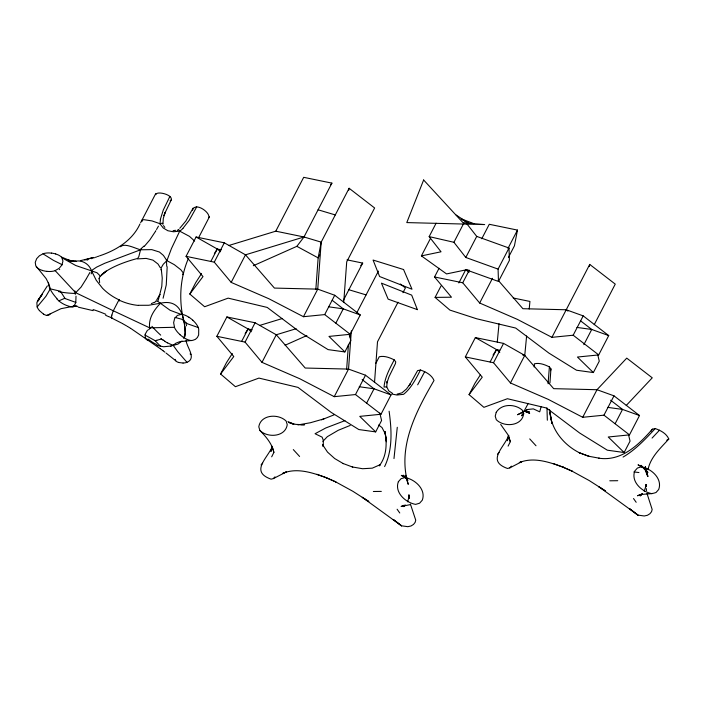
<?xml version="1.0" encoding="UTF-8"?>
<svg xmlns="http://www.w3.org/2000/svg" width="704" height="704" viewBox="0 0 704 704"><rect width="100%" height="100%" fill="white"/><g stroke="black" fill="none" stroke-linecap="round" stroke-linejoin="round"><path stroke-width="1.06" d="M409.367 498.054L409.376 495.088L407.686 501.838M323.25 446.222L323.321 440.334L322.124 437.149L315.058 433.726L325.794 427.97L344.96 420.631M48.25 282.568C48.849 288.842 53.099 294.351 57.218 298.927M646.254 486.649L646.342 484.713L644.23 491.225M99.176 278.846L99.651 282.603M111.399 317.53L111.874 315.102M119.425 300.555L119.39 300.96M548.064 383.742L549.402 366.898C544.861 364.663 539.519 362.542 534.415 363.81L534.16 366.978M549.956 382.897L550.933 368.905L549.402 366.898M315.823 289.573L318.146 257.875L321.191 242.132L349.114 188.276L374.625 207.979L346.711 261.835L343.746 302.28M346.614 369.53L348.454 344.388M351.34 330.836L348.533 369.09L334.242 396.669L299.675 378.699L261.985 362.349L245.062 342.109L216.858 336.292L226.882 316.958L255.086 322.766L276.276 334.778L305.202 368.034L348.533 369.09L365.517 375.214L391.028 394.918L381.005 414.251L359.762 416.372L375.672 431.895L381.577 420.499L379.826 413.098M374.537 382.237L377.502 341.792L398.015 302.218M392.506 393.334L388.775 390.87L386.734 386.848L387.165 381.383L386.918 382.941L388.969 376.816L395.41 363.66L395.754 361.874L394.222 359.867C389.682 357.632 384.34 355.511 379.236 356.778L375.786 363.449M162.897 224.154L162.254 223.159L159.72 223.89M497.27 342.038L499.03 323.69M628.549 434.782L630.054 441.126L624.149 452.522L607.314 450.182L579.674 433.03L546.471 408.012L507.408 398.719L483.894 407.334L469.066 394.636L482.249 377.168L465.326 356.919L475.358 337.586L503.562 343.394L524.753 355.406L553.678 388.661L597.01 389.717L613.985 395.842L639.505 415.536L629.482 434.878L603.962 415.175L582.718 417.296L548.152 399.326L510.462 382.976L524.753 355.406L526.618 335.975M529.206 308.994L529.936 301.444L513.216 297.994M393.985 458.568L397.276 427.284M208.798 217.554C210.452 212.326 194.832 201.485 192.544 210.25M147.532 330.114L145.13 334.312L145.385 337.806M162.976 223.872L163.284 218.495L165.255 212.344L164.903 213.145L171.204 200.006C173.237 194.542 156.191 190.634 155.927 194.647M141.187 249.251L140.536 249.797L138.82 256.617L137.394 258.896L146.194 258.403L152.953 260.137L158.004 264.009L160.327 267.758M50.67 313.491L49.13 314.952L47.036 315.374L61.019 308.678L73.902 306.161L75.786 302.711L76.006 296.146M160.301 219.525L163.266 210.082L169.91 196.363M348.7 190.379L349.114 188.276M349.342 335.729L349.747 333.634M481.765 238.762L489.271 224.286L517.475 230.094L514.43 245.837L508.429 257.418M550.59 370.691L550.933 368.905M589.327 266.508L589.732 264.414L615.252 284.117L594.246 324.641M647.222 472.833L646.712 474.839L645.304 466.611L647.953 476.546L645.515 470.351L641.01 465.318L647.909 472.463L643.474 467.896L638.026 464.851L642.013 466.708M647.979 469.823C650.373 457.23 660.554 448.149 668.8 439.032C666.512 433.532 660.634 430.408 655.239 428.569L652.379 429.176C638.774 444.761 621.403 461.657 598.805 458.181L599.254 458.198L588.685 456.245L579.304 452.734L579.744 452.936C564.142 445.218 551.452 430.074 549.912 412.35L551.918 423.447M272.131 447.128C266.385 459.202 250.439 471.847 271.075 479.169L273.39 478.579L286.317 471.935L282.876 473.29C297.22 467.386 312.866 472.859 326.638 477.849L316.879 474.276M508.807 435.424C503.809 447.911 486.226 460.918 507.496 468.477L509.802 467.887L521.796 461.674M508.526 436.489L507.399 440.713L508.49 435.574L510.294 441.707L508.094 446.116M541.147 406.63L539.713 411.831L533.342 408.883L527.393 409.517L517.546 414.753L523.31 412.051M154.783 302.368L155.804 301.048L157.696 301.312L170.148 310.297L181.201 314.406L177.399 315.41L174.671 318.384L173.633 322.67L174.513 327.298L149.662 327.835L113.309 310.781L75.671 292.697L55.132 270.6L59.18 268.321L62.005 264.88L62.946 261.061L61.82 257.708L75.715 265.496L97.002 272.747L99.757 275.458L99.801 277.015L98.912 278.626M271.938 448.316L270.987 451.414L272.07 446.274L273.882 452.408L271.674 456.817M177.241 230.525L178.526 229.425L179.696 231.15L189.455 236.35L194.638 241.032M113.309 310.781L118.941 299.913M163.099 298.25L166.267 284.926L167.182 266.728M384.613 466.576C392.894 449.451 391.626 429.554 389.11 411.215M62.234 264.73L53.566 260.418L43.014 253.836L39.415 255.763L36.67 258.658L35.253 262.337L35.737 265.707L46.121 278.608L48.822 283.818L50.301 288.86L45.936 296.287L37.154 306.909L36.854 302.606L39.054 299.71M188.364 258.526C179.608 278.995 178.534 302.35 184.536 323.726M183.744 338.325L185.222 332.886L185.002 326.374M155.804 193.45L140.624 222.728M196.742 206.826L189.297 220.194L182.89 228.395M344.881 351.938L328.055 349.606L300.406 332.455L267.212 307.428L228.149 298.135L204.635 306.75L189.807 294.052L202.99 276.584L186.067 256.344L196.09 237.002L224.303 242.81L245.485 254.822L274.419 288.077L317.75 289.142L334.726 295.258L360.246 314.961L350.222 334.294L328.97 336.415L344.881 351.938L350.794 340.542L349.29 334.198M198.686 237.547L209.502 216.682M189.807 294.052L195.712 282.656L201.546 273.566M210.874 261.369L217.281 249.014L221.461 249.876M350.222 334.294L324.702 314.591L303.45 316.712L268.893 298.751L231.194 282.401L214.271 262.152L224.303 242.81M231.194 282.401L245.485 254.822L303.987 236.984L321.191 242.132L317.75 289.142L303.45 316.712M228.774 245.511L275.783 231.176L303.697 177.32L331.91 183.128L303.987 236.984L296.859 246.33L253.326 265.716M375.672 431.895L358.838 429.554L331.197 412.403L297.994 387.385L258.94 378.092L235.418 386.707L220.59 374.009L226.494 362.613L232.329 353.514M241.666 341.326L248.072 328.97L252.243 329.824M245.062 342.109L255.086 322.766M261.985 362.349L276.276 334.778L296.12 328.724M319.66 254.962L318.146 257.875L296.859 246.33M324.702 314.591L334.726 295.258M343.332 300.432L362.692 263.085L347.019 259.855M335.87 323.101L343.262 308.845L332.209 300.3M356.514 313.35L378.418 271.093M349.439 336.855L350.442 334.91M430.346 238.656L421.406 255.895L441.03 251.794L429.158 236.614L436.102 223.203M402.943 292.697L405.416 287.936L400.312 283.994M334.242 396.669L355.485 394.548L365.517 375.214M366.661 403.058L374.053 388.793L362.146 379.606M441.003 286.009L435.09 297.405L451.466 297.211L434.544 276.971L439.058 268.268M421.406 255.895L446.565 273.926L466.189 269.826L498.476 281.459L498.08 269.104L465.793 257.47L453.922 242.29L463.848 223.133M394.222 359.867C389.77 368.474 384.868 377.23 384.023 387.068L386.734 386.848M465.793 257.47L476.722 236.403L466.822 223.749M458.858 282.946L465.758 269.641L468.89 270.283M498.194 280.315L522.896 308.704L566.227 309.769L583.202 315.885L608.722 335.588L598.699 354.922L573.179 335.218L551.927 337.339L517.37 319.378L479.67 303.019L462.748 282.779L469.269 270.213M405.601 477.409L401.315 475.376L406.71 478.386L403.181 475.182L407.915 480.357L405.46 475.306L408.258 484.343C397.056 447.286 415.967 411.585 434.016 380.468C431.728 374.968 425.85 371.844 420.464 370.005C415.95 378.787 411.409 387.957 403.594 394.319L396.95 395.023L391.926 394.046M424.732 371.606L417.666 384.815M479.67 303.019L492.483 278.3M507.971 248.433L517.475 230.094M498.08 269.104L509.01 248.028L476.722 236.403M498.476 281.459L509.397 260.383L509.01 248.028M469.066 394.636L474.971 383.24L480.225 375.056M490.134 361.953L496.54 349.589L499.682 350.24M510.462 382.976L493.539 362.736L503.562 343.394M551.927 337.339L589.732 264.414M573.179 335.218L583.202 315.885M583.854 344.678L591.738 329.472L580.686 320.927M435.09 297.405L449.918 310.103L476.626 318.762L515.689 328.055L548.882 353.082L576.523 370.234L593.358 372.566L599.271 361.17L597.766 354.825M582.718 417.296L597.01 389.717L626.745 358.125L652.256 377.828L626.243 405.469M603.962 415.175L613.985 395.842M615.138 423.685L622.53 409.42L610.623 400.224M193.09 208.102L185.909 220.933L179.775 228.281M522.65 413.873L521.629 415.782L523.794 413.433M524.163 411.013L528.229 403.383M86.372 278.652L89.954 272.395M139.955 223.995C132.449 240.478 116.151 250.342 99.554 255.86M86.187 278.995L81.092 287.091L75.671 292.697M47.344 285.903L37.268 301.523M158.462 226.125L156.534 229.504M155.874 230.648L155.426 231.405M155.197 231.792L149.829 239.906L144.285 246.382M651.05 431.27L652.379 429.176M379.43 465.59C386.822 456.086 387.112 443.001 384.93 431.614L386.443 441.654L384.93 431.614M214.368 253.554L217.281 249.014L196.09 237.002M245.15 333.511L248.072 328.97L226.882 316.958M493.046 355.045L496.54 349.589L475.358 337.586M156.658 300.018L159.958 294.413L159.438 295.671L161.788 286.414L162.237 278.062L161.146 267.881L163.293 264.229L166.91 260.656L171.468 248.512L179.696 231.15L173.439 231.766L167.886 230.745L163.284 228.017L159.852 223.661L152.029 220.924L143.783 219.657L141.997 220.132L142.085 221.417M220.59 374.009L233.772 356.541L216.858 336.292M330.607 184.826L331.91 183.128M360.747 265.637L362.692 263.085M379.342 465.872L380.327 464.605L372.293 468.16L362.542 468.723L352.273 466.946L352.757 467.122L342.883 463.426L343.332 463.637L334.69 458.542L327.51 452.1L322.494 444.567L322.986 446.318M171.204 200.006L170.095 200.834M405.099 505.032L403.806 506.634L405.275 505.208M185.222 336.23C184.888 320.17 182.486 298.276 160.521 303.204C154.22 309.76 148.324 318.252 149.662 327.835M112.165 317.847L108.486 316.562M642.224 493.574L640.218 495.933L642.426 493.794L637.525 495.757C643.421 493.143 650.082 494.798 656.014 492.51L658.689 489.5C662.763 478.676 651.297 468.512 641.397 466.84L637.446 468.019L634.762 471.029C630.696 481.844 642.154 492.017 652.054 493.68M182.002 341.026L177.901 344.142L171.389 345.858M261.061 464.939L262.636 463.197M273.39 478.579L274.965 476.846M497.473 454.238L499.048 452.496M509.802 467.887L511.377 466.145M525.95 411.083L527.393 409.517M655.239 428.569C645.462 439.058 635.554 449.75 623.066 457.072M652.08 438.073L659.516 430.17M322.872 441.373L327.316 436.691L338.193 430.311L350.205 425.427M100.408 276.276L106.278 271.075L101.262 275.009C110.475 266.693 127.477 261.078 136.919 258.641M111.883 318.138L121.959 323.277M119.381 300.608A18.286 1.734 -64.6 0 0 118.994 299.816A56.074 55.026 54.5 0 1 102.538 288.27L96.237 280.262L91.414 270.6L96.624 267.124L104.738 263.278L140.536 249.797L151.791 249.63L159.438 252.032L163.442 255.429L166.91 260.656L174.266 264.642L180.875 269.79L183.251 272.923L182.706 274.674M76.261 305.906L73.058 306.557L73.902 306.636M666.732 440.264L668.8 439.032M59.224 300.705L64.478 298.417M151.386 303.618L154.141 302.368M285.102 345.233L306.865 335.535M183.058 363.009A13.086 8.562 -44.2 0 0 186.947 362.34C197.058 358.09 186.402 347.151 186.102 340.208M404.052 505.278L401.104 506.458L410.494 504.592M321.499 419.839L334.118 414.823M75.838 302.421L64.601 298.373M521.875 461.578L519.288 462.59C533.632 456.685 549.287 462.158 563.05 467.148L553.3 463.584M98.727 256.168L97.478 256.617M96.633 256.916L95.366 257.356M94.503 257.655L93.641 257.946M91.458 258.676L91.898 258.526M87.868 259.829L86.953 260.11M259.556 325.459L282.542 318.454M156.869 340.261L161.445 339.011L163.143 340.243M156.772 340.287L155.214 340.727L144.971 335.051M84.762 259.996L93.579 257.462L80.326 260.691M324.007 418.845L310.323 422.761L297.915 424.926M74.237 261.554C81.303 259.222 89.091 263.674 91.414 270.6M397.135 394.117L402.002 392.814L406.446 389.004L410.485 383.539L409.209 385.59L417.595 370.612L420.464 370.005M170.5 346.086L163.671 346.746L157.054 345.462M160.521 303.204L148.658 305.272L138.424 305.298M173.114 230.657L175.595 230.305M598.699 354.922L577.447 357.042L593.358 372.566M629.482 434.878L608.238 436.999L624.149 452.522M526.302 411.893L529.294 411.734L524.506 411.268L529.672 413.266L524.339 410.828M183.04 363.062L178.464 362.446M300.766 424.855L304.568 424.758L295.75 424.38L288.807 422.453L293.858 424.38L287.927 421.52M609.778 480.797L617.742 480.7M373.366 491.498L381.322 491.401M71.949 260.946L68.895 260.665L76.138 261.351L68.244 260.154L70.954 260.955L61.565 257.101M51.48 253.018L55.757 253.898M46.666 271.427L42.39 270.538M633.882 471.935L638.95 472.542M576.928 327.413L591.738 329.472L608.722 335.588M328.451 306.786L343.262 308.845L360.246 314.961M607.719 407.37L622.53 409.42L639.505 415.536M359.242 386.742L374.053 388.793L391.028 394.918M78.223 307.155L93.166 310.649M175.006 317.416L181.931 319.29L187.431 323.77L198.211 327.536L198.713 329.058L198.651 335.007L197.393 337.515L195.43 339.354L192.738 340.349L179.696 341.695L175.859 343.209L173.158 345.312L177.769 351.701L186.956 362.287M275.783 231.176L303.987 236.984M434.544 276.971L462.748 282.779M186.067 256.344L214.271 262.152M522.658 354.974L524.753 355.406M465.326 356.919L493.539 362.736M429.158 236.614L453.922 242.29M318.085 209.792L335.289 214.94M348.876 289.74L366.08 294.897M50.301 288.86L60.394 291.218L64.882 298.258M588.685 456.245L589.169 456.421L579.304 452.734M562.566 466.972L572.167 471.178L562.566 466.972L563.05 467.148M326.154 477.673L335.755 481.879L326.154 477.673L326.638 477.849M461.155 218.821L473.862 223.661M140.536 249.797C135.106 248.38 124.397 242.607 120.578 246.743M105.635 315.313L107.923 316.307M571.718 470.976L589.266 480.586L605.264 490.829L598.646 486.605L637.93 515.108L644.248 515.979L647.434 515.284L649.933 513.718L651.57 511.658L652.15 509.441L647.002 493.486M335.306 481.677L352.854 491.286L368.852 501.53L362.234 497.297L401.518 525.809L407.836 526.68L411.013 525.976L413.521 524.418L415.149 522.35L415.73 520.142L410.423 504.09M167.455 342.901L164.85 341.378M461.974 219.613L468.459 223.203L456.201 215.063M122.514 323.585L126.931 326.102M161.586 270.494L160.934 269.526M127.486 326.427L130.504 328.258M43.507 314.125L39.406 310.614M130.777 328.425L160.16 348.621M188.971 317.161L192.843 320.144M183.753 337.674L179.89 334.69M160.371 348.77L162.254 350.161M162.457 350.319L163.073 350.777M163.284 350.926L164.903 352.158M161.445 339.011L160.934 338.624M378.655 424.996L381.999 427.548L385.246 433.77M566.227 309.769L567.926 311.08M355.485 394.548L381.005 414.251M166.1 353.082L175.727 360.73L175.102 359.374M259.882 430.417C267.502 438.108 285.402 437.14 287.241 424.679L286.167 421.115C278.546 413.415 260.647 414.392 258.799 426.844L259.882 430.417C265.954 436.7 272.034 443.59 273.882 452.408M465.758 269.641L469.005 272.422M496.54 349.589L499.787 352.37M217.281 249.014L220.528 251.794M248.072 328.97L251.319 331.751M160.635 346.394L155.241 340.771M529.716 438.9L536.008 445.764M293.304 449.592L299.596 456.465M500.694 424.45L508.042 434.87L510.294 441.707M633.521 498.546L636.178 502.286M397.109 509.238L399.766 512.987M163.53 225.562L164.842 227.418M148.166 340.331L147.822 339.02M551.927 423.562L549.569 409.71M409.226 497.974L408.681 494.886L409.086 497.974M646.07 486.605L645.85 484.625L645.964 486.596M646.298 488.585L646.518 490.565M546.973 407.95L547.334 420.226M160.063 223.608A31.803 23.285 -41.3 0 1 160.547 219.498M163.53 215.697A39.732 1.822 -62.6 0 1 164.578 214.042M143.906 246.083A48.638 41.307 -22.9 0 1 140.826 248.908M182.926 228.457A37.532 29.489 87.8 0 1 179.722 231.202M166.399 260.216A53.17 16.104 79.4 0 1 166.69 266.156M91.15 273.838A61.917 35.693 63.2 0 1 92.356 271.806M159.465 295.187A70.233 38.447 58.6 0 1 158.013 300.731M148.535 329.886A43.507 12.074 -22.3 0 1 150.832 327.624M160.706 335.139A32.49 9.346 47.7 0 1 151.932 326.313M147.937 340.428A35.253 11.563 -14.6 0 1 145.332 337.823M157.054 344.626A33.255 22.158 64.3 0 1 148.535 339.302M164.815 341.079A33.686 15.382 50.5 0 1 163.126 339.944M173.114 345.171A36.722 17.978 52.3 0 1 167.429 342.751M111.918 315.005A18.286 1.734 -64.6 0 1 113.274 310.842M179.969 334.541A21.252 17.653 84.3 0 1 174.398 327.378M171.389 345.946A43.05 31.302 -81.4 0 1 170.509 346.166M111.839 318.234A18.286 1.734 -64.6 0 1 111.452 317.434M178.411 362.366A13.086 8.562 -44.2 0 1 175.683 360.774M185.909 323.162A54.956 46.666 -46.1 0 1 186.525 325.846M191.523 340.595A21.252 17.653 84.3 0 1 183.823 337.524M138.415 305.422A57.957 57.156 62.6 0 1 118.897 300.018M75.231 293.462A29.049 6.151 0.5 0 1 58.485 291.614M74.879 290.875A43.287 5.984 74.6 0 1 75.302 294.386M93.069 309.566A77.563 42.645 28.9 0 1 105.829 314.31M73.33 305.897A57.886 25.362 25 0 1 77.704 306.372M72.89 307.129A25.282 18.7 -0.1 0 1 58.898 300.916M181.21 314.239A21.252 17.653 84.3 0 1 188.901 317.31M190.106 353.945A13.086 8.562 -44.2 0 1 190.934 354.649M192.764 320.294A21.252 17.653 84.3 0 1 198.326 327.457M55.132 270.732A21.252 15.418 -39.9 0 1 46.737 271.278M58.969 300.89A33.484 25.362 -2.9 0 1 56.962 299.077M39.442 310.561A13.086 10.155 -89.4 0 1 37.11 306.944M59.391 269.641A52.906 51.656 21.4 0 1 59.717 269.491M42.469 270.398A21.252 15.418 -39.9 0 1 36.212 266.834M47.027 315.436A13.086 10.155 -89.4 0 1 43.534 314.072M55.678 254.038A21.252 15.418 -39.9 0 1 61.943 257.602M43.014 253.704A21.252 15.418 -39.9 0 1 51.41 253.158M398.35 481.73C394.275 492.545 405.742 502.709 415.642 504.381L419.593 503.21L422.277 500.201C426.342 489.377 414.885 479.213 404.985 477.541L401.025 478.72L398.35 481.73M496.214 412.342L495.22 416.152L496.294 419.716C503.914 427.407 521.814 426.439 523.653 413.978L522.579 410.414C515.513 403.744 501.609 403.374 496.214 412.342M423.632 179.995L406.789 222.587L484.678 224.585L463.047 222.746L423.632 179.995M42.548 293.902L37.928 300.564L42.548 293.902M403.568 269.526L373.076 260.049L379.597 276.514L411.998 289.221L403.568 269.526M417.384 309.646L388.133 299.13L381.445 283.14L411.69 295.134L417.384 309.646M637.93 515.108L629.737 508.816L637.93 515.108M401.518 525.809L393.316 519.517L401.518 525.809"/></g></svg>
